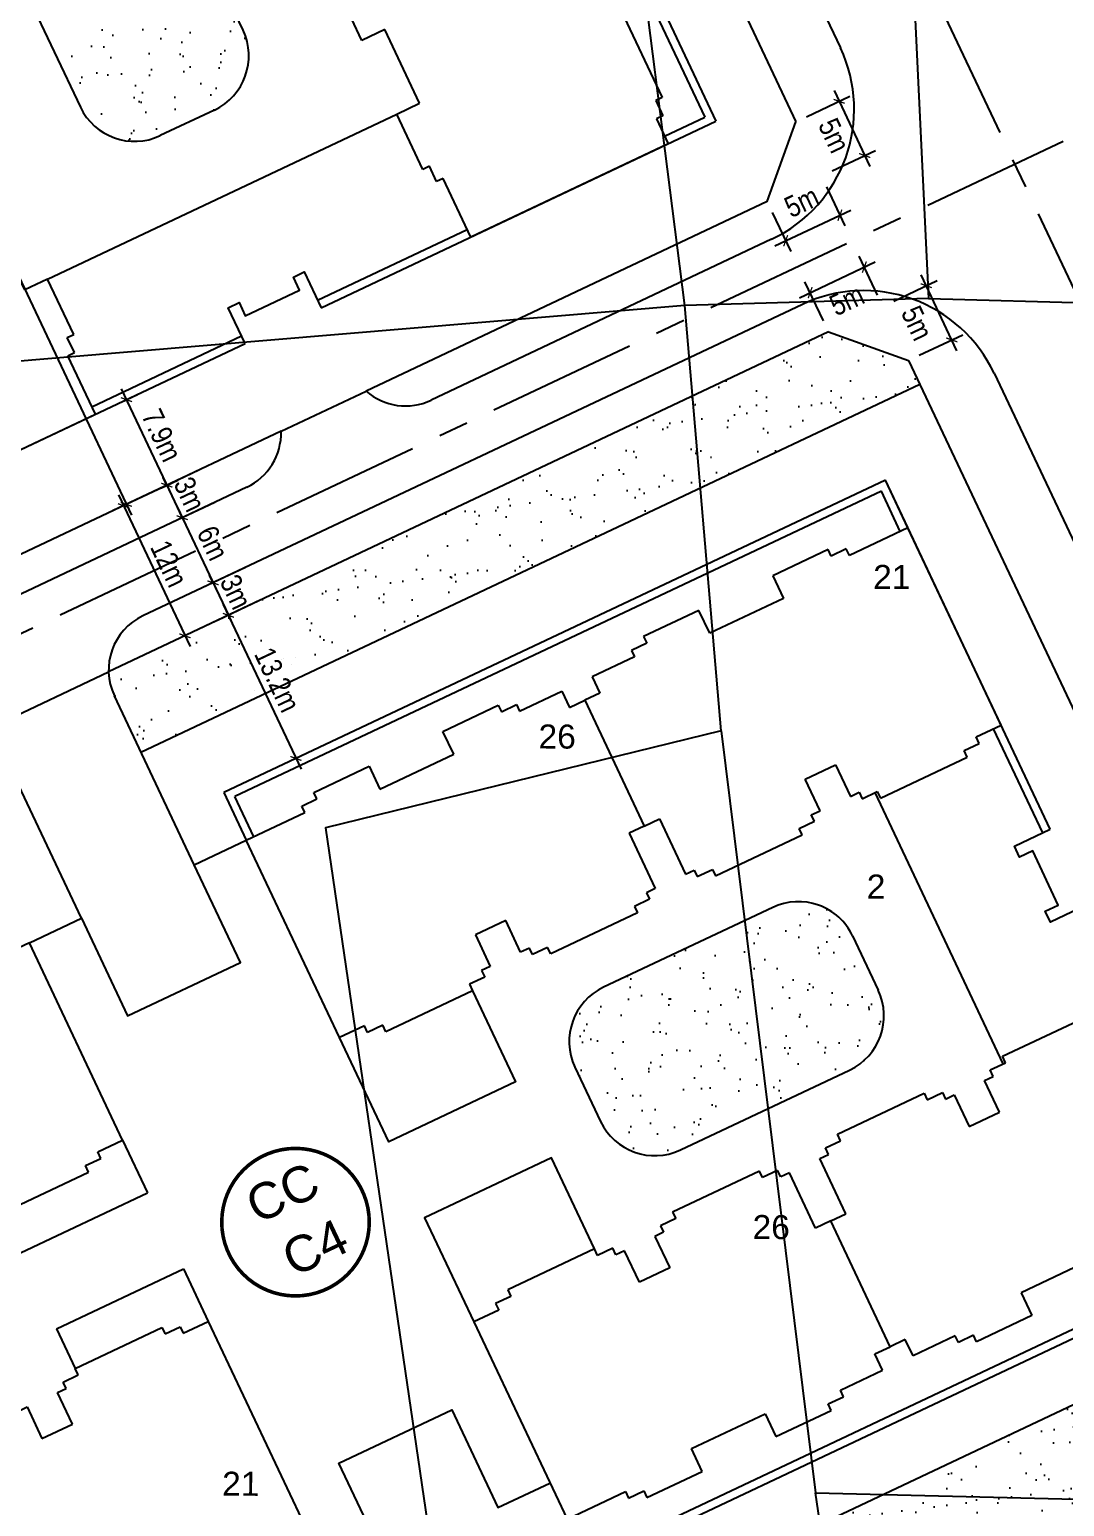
# Model space of a CAD drawing. Extents: x 597165 to 598689, y 1181586 to 1183364.
# Drawn here: x 597541.5 to 597627.7, y 1182102.6 to 1182225.7 of the extents above; entities that cross this region are included whole.
import ezdxf
from ezdxf.enums import TextEntityAlignment as Align

# ---------------------------------------------------------------- set-up
doc = ezdxf.new("R2010")
doc.units = 0
doc.header["$MEASUREMENT"] = 0
doc.linetypes.add('CENTER', pattern=[2, 1.25, -0.25, 0.25, -0.25])
doc.layers.get('0').update_dxf_attribs({"linetype": 'CONTINUOUS'})
doc.layers.get('DEFPOINTS').update_dxf_attribs({"color": 8, "linetype": 'CONTINUOUS'})
for name, color, linetype in [('DIM-T', 7, 'CONTINUOUS'), ('DTEXT', 7, 'CONTINUOUS'), ('HA-CAY-XANH-KO', 3, 'CONTINUOUS'), ('NEN-HT', 8, 'CONTINUOUS'), ('NET-04', 4, 'CONTINUOUS'), ('NET-LE-CO', 3, 'CONTINUOUS'), ('NET-LENGOAI', 4, 'CONTINUOUS'), ('NET-LETRONG', 5, 'CONTINUOUS'), ('NET-TIM', 2, 'CENTER')]:
    doc.layers.add(name, color=color, linetype=linetype)
doc.styles.add('VHEL-B', font='VHELVEB.TTF')
doc.styles.add('VHEL-C-R', font='VHELVCN.TTF')
doc.styles.add('VHEL-R', font='VHELVEN.TTF')
doc.dimstyles.new('TL1000', dxfattribs={"dimscale": 0, "dimtxt": 2, "dimasz": 0.7, "dimexe": 1, "dimexo": 1, "dimgap": 0.5, "dimtad": 1, "dimdec": 1, "dimzin": 12, "dimtxsty": 'VHEL-C-R', "dimblk1": 'ARCHTICK', "dimblk2": 'ARCHTICK', "dimsah": 1, "dimcen": -0.09, "dimdle": 1, "dimclrd": 256, "dimclre": 256, "dimclrt": 256, "dimazin": 3, "dimtfac": 0.005, "dimtdec": 1, "dimtix": 1, "dimtmove": 0, "dimatfit": 3, "dimtolj": 1, "dimtzin": 0})
pattern_1 = [(332.78251725, (0, 0), (3.43071119, 1.7597422335), [0, -3.04, 0, -3.4, 0, -3.25]), (302.78251725, (0, 0), (6.615321277, -0.789934427), [0, -1.64, 0, -2.74, 0, -1.05]), (262.78251725, (-1.0506, 2.2244), (2.670221719, -5.6268607775), [0, -1, 0, -3.6, 0, -4.7]), (252.78251725, (-1.0506, 2.2244), (4.15493615, -4.686678122), [0, -0.5, 0, -2.36, 0, -2.7])]
pattern_2 = [(37.26582263, (0, 0), (-0.11023521, 3.854130278), [0, -3.04, 0, -3.4, 0, -3.25]), (7.26582263, (0, 0), (3.562592942, 5.629778284), [0, -1.64, 0, -2.74, 0, -1.05]), (327.26582263, (-2.46, 0.01), (6.228277961, -0.014137947), [0, -1, 0, -3.6, 0, -4.7]), (317.26582263, (-2.46, 0.01), (6.019377384, 1.73076346), [0, -0.5, 0, -2.36, 0, -2.7])]

# ---------------------------------------------------------------- blocks, each defined once
blk = doc.blocks.new('A$C4397129B')
at = {"layer": 'NET-04', "linetype": 'CONTINUOUS'}
for p, q in [((2.3, 20), (2.3, 19.4)), ((3.7, 20), (2.3, 20)), ((3.7, 20.6), (3.7, 20)), ((11.7, 20.6), (3.7, 20.6)), ((11.7, 20), (11.7, 20.6)), ((13.1, 20), (11.7, 20)), ((13.1, 19.4), (13.1, 20)), ((17.5, 20), (17.5, 19.4)), ((18.9, 20), (17.5, 20)), ((18.9, 20.6), (18.9, 20)), ((26.9, 20.6), (18.9, 20.6)), ((26.9, 20), (26.9, 20.6)), ((28.3, 20), (26.9, 20)), ((28.3, 19.4), (28.3, 20)), ((0, 19.4), (0, 1.2)), ((2.3, 19.4), (0, 19.4)), ((13.9, 19.4), (13.1, 19.4)), ((13.9, 16.5), (13.9, 19.4)), ((16.7, 19.4), (16.7, 16.5)), ((17.5, 19.4), (16.7, 19.4)), ((29.1, 19.4), (28.3, 19.4)), ((29.1, 14.3), (29.1, 19.4)), ((16.7, 16.5), (13.9, 16.5)), ((30.5, 14.3), (29.1, 14.3)), ((30.5, 2.7), (30.5, 14.3)), ((29.1, 2.7), (30.5, 2.7)), ((29.1, 1.2), (29.1, 2.7)), ((11.9, 2.1), (18.7, 2.1)), ((11.9, 0), (11.9, 2.1)), ((18.7, 2.1), (18.7, 0)), ((0, 1.2), (5.4, 1.2)), ((5.4, 1.2), (5.4, 0.6)), ((5.4, 0.6), (6.8, 0.6)), ((6.8, 0.6), (6.8, 0)), ((6.8, 0), (11.9, 0)), ((18.7, 0), (23.8, 0)), ((23.8, 0.6), (25.2, 0.6)), ((23.8, 0), (23.8, 0.6)), ((25.2, 1.2), (29.1, 1.2)), ((25.2, 0.6), (25.2, 1.2))]:
    blk.add_line(p, q, dxfattribs=at)
blk = doc.blocks.new('_ARCHTICK')
at = {"color": 0, "linetype": 'BYBLOCK', "const_width": 0.15}
blk.add_lwpolyline([(-0.5, -0.5), (0.5, 0.5)], dxfattribs=at)
blk = doc.blocks.new('*D205')
at = {"linetype": 'BYBLOCK'}
for p, q in [((597555.63, 1182189), (597552.01, 1182187.29)), ((597552.91, 1182187.72), (597552.61, 1182188.35)), ((597552.91, 1182187.72), (597554.19, 1182185.01)), ((597556.91, 1182186.29), (597553.29, 1182184.58)), ((597554.19, 1182185.01), (597554.49, 1182184.38))]:
    blk.add_line(p, q, dxfattribs=at)
at = {"layer": 'DEFPOINTS', "color": 0, "linetype": 'BYBLOCK'}
for p in [(597556.53, 1182189.43), (597557.81, 1182186.72), (597554.19, 1182185.01)]:
    blk.add_point(p, dxfattribs=at)
at = {"linetype": 'BYBLOCK', "xscale": 0.7, "yscale": 0.7, "zscale": 0.7}
for p, rotation in [((597552.91, 1182187.72), 295.2825172567792), ((597554.19, 1182185.01), 115.2825172567792)]:
    blk.add_blockref('_ARCHTICK', p, dxfattribs=dict(at, rotation=rotation))
at = {"linetype": 'BYBLOCK', "insert": (597554.81, 1182186.96), "char_height": 1.75, "attachment_point": 5, "rotation": 295.2825, "style": 'VHEL-C-R'}
blk.add_mtext('\\A1;3m', dxfattribs=at)
blk = doc.blocks.new('*D204')
at = {"linetype": 'BYBLOCK'}
for p, q in [((597556.91, 1182186.29), (597553.29, 1182184.58)), ((597553.77, 1182185.91), (597557.18, 1182178.68)), ((597559.47, 1182180.86), (597555.85, 1182179.16))]:
    blk.add_line(p, q, dxfattribs=at)
at = {"layer": 'DEFPOINTS', "color": 0, "linetype": 'BYBLOCK'}
for p in [(597557.81, 1182186.72), (597560.37, 1182181.29), (597556.76, 1182179.58)]:
    blk.add_point(p, dxfattribs=at)
at = {"linetype": 'BYBLOCK', "xscale": 0.7, "yscale": 0.7, "zscale": 0.7}
for p, rotation in [((597554.19, 1182185.01), 115.2825172567792), ((597556.76, 1182179.58), 295.2825172567792)]:
    blk.add_blockref('_ARCHTICK', p, dxfattribs=dict(at, rotation=rotation))
at = {"linetype": 'BYBLOCK', "insert": (597556.74, 1182182.89), "char_height": 1.75, "attachment_point": 5, "rotation": 295.2825, "style": 'VHEL-C-R'}
blk.add_mtext('\\A1;6m', dxfattribs=at)
blk = doc.blocks.new('*D203')
at = {"linetype": 'BYBLOCK'}
for p, q in [((597559.47, 1182180.86), (597555.85, 1182179.16)), ((597556.76, 1182179.58), (597556.46, 1182180.22)), ((597556.76, 1182179.58), (597558.04, 1182176.87)), ((597560.75, 1182178.15), (597557.13, 1182176.44)), ((597558.04, 1182176.87), (597558.34, 1182176.24))]:
    blk.add_line(p, q, dxfattribs=at)
at = {"layer": 'DEFPOINTS', "color": 0, "linetype": 'BYBLOCK'}
for p in [(597560.37, 1182181.29), (597561.65, 1182178.58), (597558.04, 1182176.87)]:
    blk.add_point(p, dxfattribs=at)
at = {"linetype": 'BYBLOCK', "xscale": 0.7, "yscale": 0.7, "zscale": 0.7}
for p, rotation in [((597556.76, 1182179.58), 295.2825172567792), ((597558.04, 1182176.87), 115.2825172567792)]:
    blk.add_blockref('_ARCHTICK', p, dxfattribs=dict(at, rotation=rotation))
at = {"linetype": 'BYBLOCK', "insert": (597558.66, 1182178.82), "char_height": 1.75, "attachment_point": 5, "rotation": 295.2825, "style": 'VHEL-C-R'}
blk.add_mtext('\\A1;3m', dxfattribs=at)
blk = doc.blocks.new('*D202')
at = {"linetype": 'BYBLOCK'}
for p, q in [((597555.63, 1182189), (597548.39, 1182185.59)), ((597548.87, 1182186.92), (597554.85, 1182174.26)), ((597560.75, 1182178.15), (597553.52, 1182174.74))]:
    blk.add_line(p, q, dxfattribs=at)
at = {"layer": 'DEFPOINTS', "color": 0, "linetype": 'BYBLOCK'}
for p in [(597556.53, 1182189.43), (597561.65, 1182178.58), (597554.42, 1182175.16)]:
    blk.add_point(p, dxfattribs=at)
at = {"linetype": 'BYBLOCK', "xscale": 0.7, "yscale": 0.7, "zscale": 0.7}
for p, rotation in [((597549.3, 1182186.01), 115.282517255047), ((597554.42, 1182175.16), 295.282517255047)]:
    blk.add_blockref('_ARCHTICK', p, dxfattribs=dict(at, rotation=rotation))
at = {"linetype": 'BYBLOCK', "insert": (597553.1, 1182181.18), "char_height": 1.75, "attachment_point": 5, "rotation": 295.2825, "style": 'VHEL-C-R'}
blk.add_mtext('\\A1;12m', dxfattribs=at)
blk = doc.blocks.new('*D130')
at = {"linetype": 'BYBLOCK'}
for p, q in [((597607.9, 1182212.59), (597609.44, 1182209.33)), ((597603.38, 1182210.45), (597604.92, 1182207.19)), ((597603.59, 1182207.67), (597609.92, 1182210.66))]:
    blk.add_line(p, q, dxfattribs=at)
at = {"layer": 'DEFPOINTS', "color": 0, "linetype": 'BYBLOCK'}
for p in [(597607.48, 1182213.49), (597602.96, 1182211.36), (597609.02, 1182210.23)]:
    blk.add_point(p, dxfattribs=at)
at = {"linetype": 'BYBLOCK', "xscale": 0.7, "yscale": 0.7, "zscale": 0.7}
for p, rotation in [((597609.02, 1182210.23), 25.28251725275693), ((597604.5, 1182208.1), 205.282517252757)]:
    blk.add_blockref('_ARCHTICK', p, dxfattribs=dict(at, rotation=rotation))
at = {"linetype": 'BYBLOCK', "insert": (597605.84, 1182211.34), "char_height": 1.75, "attachment_point": 5, "rotation": 25.2825, "style": 'VHEL-C-R'}
blk.add_mtext('\\A1;5m', dxfattribs=at)
blk = doc.blocks.new('*D129')
at = {"linetype": 'BYBLOCK'}
for p, q in [((597608.53, 1182220.63), (597611.52, 1182214.3)), ((597606.25, 1182218.44), (597609.86, 1182220.15)), ((597608.38, 1182213.92), (597612, 1182215.63))]:
    blk.add_line(p, q, dxfattribs=at)
at = {"layer": 'DEFPOINTS', "color": 0, "linetype": 'BYBLOCK'}
for p in [(597605.34, 1182218.01), (597611.09, 1182215.2), (597607.48, 1182213.49)]:
    blk.add_point(p, dxfattribs=at)
at = {"linetype": 'BYBLOCK', "xscale": 0.7, "yscale": 0.7, "zscale": 0.7}
for p, rotation in [((597608.96, 1182219.72), 115.2825172599943), ((597611.09, 1182215.2), 295.2825172599943)]:
    blk.add_blockref('_ARCHTICK', p, dxfattribs=dict(at, rotation=rotation))
at = {"linetype": 'BYBLOCK', "insert": (597608.54, 1182216.87), "char_height": 1.75, "attachment_point": 5, "rotation": 295.2825, "style": 'VHEL-C-R'}
blk.add_mtext('\\A1;5m', dxfattribs=at)
blk = doc.blocks.new('*D128')
at = {"linetype": 'BYBLOCK'}
for p, q in [((597612.17, 1182203.55), (597610.63, 1182206.81)), ((597605.64, 1182203.34), (597611.97, 1182206.33)), ((597607.65, 1182201.41), (597606.11, 1182204.67))]:
    blk.add_line(p, q, dxfattribs=at)
at = {"layer": 'DEFPOINTS', "color": 0, "linetype": 'BYBLOCK'}
for p in [(597611.06, 1182205.9), (597612.6, 1182202.64), (597608.08, 1182200.51)]:
    blk.add_point(p, dxfattribs=at)
at = {"linetype": 'BYBLOCK', "xscale": 0.7, "yscale": 0.7, "zscale": 0.7}
for p, rotation in [((597611.06, 1182205.9), 25.28251725872136), ((597606.54, 1182203.77), 205.2825172587214)]:
    blk.add_blockref('_ARCHTICK', p, dxfattribs=dict(at, rotation=rotation))
at = {"linetype": 'BYBLOCK', "insert": (597609.6, 1182203.15), "char_height": 1.75, "attachment_point": 5, "rotation": 25.2825, "style": 'VHEL-C-R'}
blk.add_mtext('\\A1;5m', dxfattribs=at)
blk = doc.blocks.new('*D127')
at = {"linetype": 'BYBLOCK'}
for p, q in [((597613.51, 1182203.07), (597617.12, 1182204.78)), ((597618.78, 1182198.93), (597615.79, 1182205.26)), ((597615.64, 1182198.55), (597619.26, 1182200.26))]:
    blk.add_line(p, q, dxfattribs=at)
at = {"layer": 'DEFPOINTS', "color": 0, "linetype": 'BYBLOCK'}
for p in [(597616.22, 1182204.35), (597612.6, 1182202.64), (597614.74, 1182198.12)]:
    blk.add_point(p, dxfattribs=at)
at = {"linetype": 'BYBLOCK', "xscale": 0.7, "yscale": 0.7, "zscale": 0.7}
for p, rotation in [((597616.22, 1182204.35), 115.2825172516175), ((597618.35, 1182199.83), 295.2825172516174)]:
    blk.add_blockref('_ARCHTICK', p, dxfattribs=dict(at, rotation=rotation))
at = {"linetype": 'BYBLOCK', "insert": (597615.45, 1182201.23), "char_height": 1.75, "attachment_point": 5, "rotation": 295.2825, "style": 'VHEL-C-R'}
blk.add_mtext('\\A1;5m', dxfattribs=at)
blk = doc.blocks.new('*D39')
at = {"linetype": 'BYBLOCK'}
for p, q in [((597553.34, 1182186.82), (597549.12, 1182195.76)), ((597549.09, 1182194.64), (597550.45, 1182195.28)), ((597552.46, 1182187.51), (597553.82, 1182188.15))]:
    blk.add_line(p, q, dxfattribs=at)
at = {"layer": 'DEFPOINTS', "color": 0, "linetype": 'BYBLOCK'}
for p in [(597549.54, 1182194.85), (597548.19, 1182194.21), (597551.56, 1182187.08)]:
    blk.add_point(p, dxfattribs=at)
at = {"linetype": 'BYBLOCK', "xscale": 0.7, "yscale": 0.7, "zscale": 0.7}
for p, rotation in [((597549.54, 1182194.85), 115.2825172547038), ((597552.91, 1182187.72), 295.2825172547038)]:
    blk.add_blockref('_ARCHTICK', p, dxfattribs=dict(at, rotation=rotation))
at = {"linetype": 'BYBLOCK', "insert": (597552.49, 1182191.88), "char_height": 1.75, "attachment_point": 5, "rotation": 295.2825, "style": 'VHEL-C-R'}
blk.add_mtext('\\A1;7.9m', dxfattribs=at)
blk = doc.blocks.new('*D37')
at = {"linetype": 'BYBLOCK'}
blk.add_line((597557.61, 1182177.78), (597564.1, 1182164.04), dxfattribs=at)
at = {"layer": 'DEFPOINTS', "color": 0, "linetype": 'BYBLOCK'}
for p in [(597558.04, 1182176.87), (597563.67, 1182164.94), (597563.67, 1182164.94)]:
    blk.add_point(p, dxfattribs=at)
at = {"linetype": 'BYBLOCK', "xscale": 0.7, "yscale": 0.7, "zscale": 0.7}
for p, rotation in [((597558.04, 1182176.87), 115.2825172503094), ((597563.67, 1182164.94), 295.2825172503094)]:
    blk.add_blockref('_ARCHTICK', p, dxfattribs=dict(at, rotation=rotation))
at = {"linetype": 'BYBLOCK', "insert": (597562.12, 1182171.5), "char_height": 1.75, "attachment_point": 5, "rotation": 295.2825, "style": 'VHEL-C-R'}
blk.add_mtext('\\A1;13.2m', dxfattribs=at)
blk = doc.blocks.new('*D15')
at = {"linetype": 'BYBLOCK'}
for p, q in [((597493.48, 1182311.8), (597489.87, 1182310.09)), ((597490.34, 1182311.42), (597549.95, 1182185.22)), ((597552.24, 1182187.4), (597548.62, 1182185.69))]:
    blk.add_line(p, q, dxfattribs=at)
at = {"layer": 'DEFPOINTS', "color": 0, "linetype": 'BYBLOCK'}
for p in [(597494.39, 1182312.22), (597553.14, 1182187.83), (597549.53, 1182186.12)]:
    blk.add_point(p, dxfattribs=at)
at = {"linetype": 'BYBLOCK', "xscale": 0.7, "yscale": 0.7, "zscale": 0.7}
for p, rotation in [((597490.77, 1182310.52), 115.2825172548852), ((597549.53, 1182186.12), 295.2825172548852)]:
    blk.add_blockref('_ARCHTICK', p, dxfattribs=dict(at, rotation=rotation))
at = {"linetype": 'BYBLOCK', "insert": (597517.77, 1182247.7), "char_height": 2, "attachment_point": 5, "rotation": 295.2825, "style": 'VHEL-C-R'}
blk.add_mtext('\\A1;137.6m', dxfattribs=at)

msp = doc.modelspace()

# ---------------------------------------------------------------- hatches: boundary and pattern name
at = {"layer": 'HA-CAY-XANH-KO'}
h = msp.add_hatch(dxfattribs=at)
h.set_pattern_fill('AR-SAND', color=256, scale=2, angle=359.765823, style=0)
h.set_pattern_definition(pattern_2)
h.paths.add_polyline_path([(597615.6743, 1182196.1373), (597614.737, 1182198.1217), (597608.0806, 1182200.5074), (597548.0566, 1182172.1566, 0.10324372), (597548.5333, 1182170.1699), (597550.7518, 1182165.4728)])
h = msp.add_hatch(dxfattribs=at)
h.set_pattern_fill('AR-SAND', color=256, scale=2, angle=359.765823, style=0)
h.set_pattern_definition(pattern_2)
h.paths.add_polyline_path([(597574.6562, 1182079.2724), (597569.0032, 1182091.2409), (597566.3406, 1182092.1951), (597512.0878, 1182066.5702), (597511.1336, 1182063.9076), (597513.6156, 1182058.6527)])
h.paths.add_polyline_path([(597638.9698, 1182100.9977), (597653.0986, 1182105.3162), (597654.1407, 1182107.6723), (597649.0099, 1182118.5352), (597646.3473, 1182119.4895), (597592.0945, 1182093.8645), (597591.1403, 1182091.202), (597593.7314, 1182085.716)])
at = {"layer": 'NET-LE-CO'}
h = msp.add_hatch(dxfattribs=at)
h.set_pattern_fill('AR-SAND', color=256, scale=2, angle=295.282517, style=0)
h.set_pattern_definition(pattern_1)
h.paths.add_polyline_path([(597536.2883, 1182274.3), (597527.4904, 1182292.9268, 0.41421356), (597520.8339, 1182295.3125), (597516.3128, 1182293.1771, 0.41421356), (597513.9272, 1182286.5206), (597522.7251, 1182267.8938)])
h.paths.add_polyline_path([(597549.2715, 1182246.812), (597537.4841, 1182271.7682), (597523.9209, 1182265.362), (597535.7084, 1182240.4057)])
h.paths.add_polyline_path([(597552.3585, 1182216.8615), (597556.8796, 1182218.9969, 0.41421356), (597559.2653, 1182225.6534), (597550.4674, 1182244.2802), (597536.9042, 1182237.8739), (597545.7021, 1182219.2471, 0.41421356)])
h = msp.add_hatch(dxfattribs=at)
h.set_pattern_fill('AR-SAND', color=256, scale=2, angle=295.282517, style=0)
h.set_pattern_definition(pattern_1)
edge = h.paths.add_edge_path()
edge.add_arc((597591.4563, 1182141.3427), 5, 115.282517, 205.282517)
edge.add_line((597586.9353, 1182139.2073), (597589.0707, 1182134.6862))
edge.add_arc((597593.5917, 1182136.8216), 5, 205.282517, 295.282517)
edge.add_line((597595.7272, 1182132.3006), (597609.8329, 1182138.9631))
edge.add_arc((597607.6975, 1182143.4841), 5, 295.282517, 385.282517)
edge.add_line((597612.2185, 1182145.6195), (597610.0831, 1182150.1406))
edge.add_arc((597605.5621, 1182148.0052), 5, 25.282517, 115.282517)
edge.add_line((597603.4266, 1182152.5263), (597589.3209, 1182145.8638))

# ---------------------------------------------------------------- linework, layer by layer
at = {"layer": 'DTEXT', "const_width": 0.3}
msp.add_lwpolyline([(597557.4855, 1182126.3061, 1), (597569.7854, 1182126.2558, 1)], format="xyb", close=True, dxfattribs=at)
at = {"layer": 'HA-CAY-XANH-KO'}
msp.add_line((597646.3473, 1182119.4895), (597592.0945, 1182093.8645), dxfattribs=at)
at = {"layer": 'NEN-HT', "linetype": 'CONTINUOUS'}
for p, q in [((597596.1, 1182202.71), (597592.52, 1182230.74)), ((597616.4, 1182203.28), (597596.1, 1182202.71)), ((597616.4, 1182203.28), (597633.3, 1182202.83)), ((597596.1, 1182202.71), (597524.4, 1182196.68)), ((597599.12, 1182167.25), (597596.1, 1182202.71)), ((597599.12, 1182167.25), (597607, 1182103.73)), ((597611.68, 1182070.59), (597607, 1182103.73))]:
    msp.add_line(p, q, dxfattribs=at)
for points in [[(597592.52, 1182230.74), (597615.13, 1182230.05), (597616.4, 1182203.28)], [(597599.12, 1182167.25), (597566.14, 1182159.15), (597580.64, 1182060.24)], [(597607, 1182103.73), (597649.19, 1182102.69), (597656.62, 1182103.92)]]:
    msp.add_lwpolyline(points, dxfattribs=at)
at = {"layer": 'NET-04', "color": 2}
for p, q in [((597546.665, 1182328.1941), (597598.6836, 1182218.061)), ((597542.9654, 1182204.9045), (597572.0811, 1182218.6566)), ((597565.7703, 1182202.5152), (597598.6836, 1182218.061)), ((597526.5274, 1182183.9798), (597559.4408, 1182199.5256)), ((597612.8115, 1182188.1496), (597557.6545, 1182162.0976)), ((597626.5648, 1182159.0312), (597612.8115, 1182188.1496)), ((597614.6907, 1182184.171), (597612.8115, 1182188.1496)), ((597557.6545, 1182162.0976), (597559.5337, 1182158.119)), ((597622.6393, 1182139.4789), (597611.9597, 1182162.0895)), ((597549.2223, 1182133.1207), (597551.2972, 1182128.7279)), ((597540.7179, 1182123.731), (597551.2972, 1182128.7279)), ((597643.3077, 1182123.5834), (597588.1507, 1182097.5314)), ((597543.7075, 1182117.4015), (597554.2867, 1182122.3984)), ((597554.2867, 1182122.3984), (597556.3616, 1182118.0056)), ((597543.7075, 1182117.4015), (597545.2698, 1182114.0938))]:
    msp.add_line(p, q, dxfattribs=at)
at = {"layer": 'NET-04'}
for p, q in [((597546.331, 1182327.2622), (597597.7517, 1182218.395)), ((597594.4061, 1182216.8148), (597597.7517, 1182218.395)), ((597565.4713, 1182203.1482), (597577.9494, 1182209.0419)), ((597546.6637, 1182194.2648), (597559.1418, 1182200.1586)), ((597612.4775, 1182187.2177), (597558.5864, 1182161.7636)), ((597614.0577, 1182183.8721), (597612.4775, 1182187.2177)), ((597625.9319, 1182158.7323), (597621.8306, 1182167.4154)), ((597560.1666, 1182158.418), (597558.5864, 1182161.7636)), ((597642.3758, 1182123.9174), (597588.4847, 1182098.4634))]:
    msp.add_line(p, q, dxfattribs=at)
at = {"layer": 'NET-04', "color": 2}
for points in [[(597559.4407, 1182199.5257), (597558.0314, 1182202.5096), (597558.9356, 1182202.9367), (597559.4481, 1182201.8517), (597563.9691, 1182203.9871), (597563.4566, 1182205.0721), (597564.3608, 1182205.4992), (597565.7702, 1182202.5153)], [(597629.5544, 1182152.7018), (597626.5705, 1182151.2924), (597626.1434, 1182152.1966), (597627.2285, 1182152.7091), (597625.0931, 1182157.2302), (597624.008, 1182156.7177), (597623.5809, 1182157.6219), (597626.5648, 1182159.0312)], [(597541.4494, 1182149.5774), (597545.7897, 1182151.6274), (597549.6334, 1182143.4895), (597559.0372, 1182147.9311), (597555.1935, 1182156.069), (597559.5337, 1182158.119)], [(597578.3984, 1182145.5742), (597581.9871, 1182137.9761), (597571.4078, 1182132.9792), (597567.3066, 1182141.6623)], [(597588.5654, 1182124.0486), (597584.9767, 1182131.6466), (597574.3974, 1182126.6498), (597578.4986, 1182117.9667)], [(597566.9417, 1182096.0794), (597571.0989, 1182098.043), (597567.2552, 1182106.1809), (597576.659, 1182110.6225), (597580.5027, 1182102.4846), (597584.8429, 1182104.5346)]]:
    msp.add_lwpolyline(points, dxfattribs=at)
at = {"layer": 'NET-LE-CO'}
for p, q in [((597559.2653, 1182225.6534), (597550.4674, 1182244.2802)), ((597536.9042, 1182237.8739), (597545.7021, 1182219.2471)), ((597556.8796, 1182218.9969), (597552.3585, 1182216.8615)), ((597550.7518, 1182165.4728), (597615.6743, 1182196.1373)), ((597603.4266, 1182152.5263), (597589.3209, 1182145.8638)), ((597610.0831, 1182150.1406), (597612.2185, 1182145.6195)), ((597586.9353, 1182139.2073), (597589.0707, 1182134.6862)), ((597595.7272, 1182132.3006), (597609.8329, 1182138.9631))]:
    msp.add_line(p, q, dxfattribs=at)
for centre, start, end in [((597554.7442, 1182223.518), 295.282517, 25.282517), ((597550.2231, 1182221.3826), 205.282517, 295.282517), ((597605.5621, 1182148.0052), 25.282517, 115.282517), ((597591.4563, 1182141.3427), 115.282517, 205.282517), ((597607.6975, 1182143.4841), 295.282517, 25.282517), ((597593.5917, 1182136.8216), 205.282517, 295.282517)]:
    msp.add_arc(centre, 5, start, end, dxfattribs=at)
at = {"layer": 'NET-LENGOAI', "ltscale": 20}
for p, q in [((597557.9916, 1182332.3114), (597609.0582, 1182224.1937)), ((597603.3326, 1182208.2182), (597574.9403, 1182194.8078)), ((597605.8951, 1182202.7929), (597550.919, 1182176.8263)), ((597621.8706, 1182197.0674), (597635.28, 1182168.6773)), ((597559.5687, 1182187.5474), (597524.8469, 1182171.1475)), ((597555.1935, 1182156.069), (597548.5333, 1182170.1699)), ((597545.7897, 1182151.6274), (597539.1295, 1182165.7282))]:
    msp.add_line(p, q, dxfattribs=at)
at = {"layer": 'NET-LENGOAI', "color": 1}
for p, q in [((597562.4311, 1182192.2172), (597569.5155, 1182195.5633)), ((597537.8979, 1182167.3584), (597548.0566, 1182172.1566))]:
    msp.add_line(p, q, dxfattribs=at)
at = {"layer": 'NET-LENGOAI', "ltscale": 20}
for centre, radius, start, end in [((597598.2076, 1182219.0688), 12, 295.282517, 25.282517), ((597611.0201, 1182191.9424), 12, 25.282511, 115.282517), ((597572.8049, 1182199.3289), 5, 228.860696, 295.282517), ((597557.4333, 1182192.0685), 5, 295.282517, 1.704339), ((597553.0544, 1182172.3053), 5, 115.282517, 205.282517)]:
    msp.add_arc(centre, radius, start, end, dxfattribs=at)
at = {"layer": 'NET-LETRONG'}
for p, q in [((597550.8579, 1182333.3658), (597605.3412, 1182218.0144)), ((597602.9556, 1182211.3579), (597605.3412, 1182218.0144)), ((597602.9556, 1182211.3579), (597569.5155, 1182195.5633)), ((597608.0806, 1182200.5074), (597548.0566, 1182172.1566)), ((597608.0806, 1182200.5074), (597614.737, 1182198.1217)), ((597614.737, 1182198.1217), (597631.9901, 1182161.5937)), ((597562.4311, 1182192.2172), (597523.5657, 1182173.8601))]:
    msp.add_line(p, q, dxfattribs=at)
at = {"layer": 'NET-TIM', "ltscale": 10}
for p, q in [((597420.5607, 1182644.3497), (597701.2928, 1182049.9871)), ((598097.8379, 1182438.4674), (597391.9847, 1182105.0756))]:
    msp.add_line(p, q, dxfattribs=at)

# ---------------------------------------------------------------- block references
at = {"layer": 'NET-04', "xscale": -1}
for p, rotation in [((597577.1633, 1182207.8964), 295.2825172611338), ((597559.0212, 1182159.2041), 205.2825172476471), ((597641.941, 1182126.4769), 25.28252214399916), ((597564.647, 1182100.4638), 25.28252214399916)]:
    msp.add_blockref('A$C4397129B', p, dxfattribs=dict(at, rotation=rotation))
at = {"layer": 'NET-04'}
for p, rotation in [((597548.0477, 1182194.1444), 115.2825172611338), ((597614.1782, 1182185.2561), 205.2825221439992), ((597540.9369, 1182150.6624), 205.2825221439992), ((597586.784, 1182100.4249), 25.28251724764712)]:
    msp.add_blockref('A$C4397129B', p, dxfattribs=dict(at, rotation=rotation))

# ---------------------------------------------------------------- texts
at = {"layer": 'DTEXT', "style": 'VHEL-B'}
for s, p in [('21', (597613.3458, 1182179.0687)), ('26', (597585.4459, 1182165.7646)), ('2', (597612.033, 1182153.2597)), ('26', (597603.2913, 1182124.8721)), ('21', (597559.0687, 1182103.4713))]:
    msp.add_text(s, height=2, rotation=359.765823, dxfattribs=at).set_placement(p, align=Align.CENTER)
at = {"layer": 'DTEXT', "style": 'VHEL-R'}
for s, p in [('CC', (597560.4533, 1182126.0854)), ('C4', (597563.4768, 1182121.6781))]:
    msp.add_text(s, height=3, rotation=25.282517, dxfattribs=at).set_placement(p)

# ---------------------------------------------------------------- dimensions: what is measured, and where the dimension line sits
at = {"layer": 'DIM-T'}
for base, p1, p2, angle, override, picture, middle in [((597549.5254, 1182186.1215), (597494.3881, 1182312.2234), (597553.1422, 1182187.8299), 295.282517, {"dimscale": 1, "dimpost": 'm'}, '*D15', (597517.7667, 1182247.6988)), ((597611.0935, 1182215.2017), (597605.3412, 1182218.0144), (597607.4766, 1182213.4933), 295.282517, {"dimscale": 1, "dimtxt": 1.75, "dimpost": 'm'}, '*D129', (597608.5371, 1182216.8744)), ((597609.0164, 1182210.2333), (597602.9556, 1182211.3579), (597607.4766, 1182213.4933), 25.282517, {"dimscale": 1, "dimtxt": 1.75, "dimpost": 'm'}, '*D130', (597605.8431, 1182211.3382)), ((597611.0618, 1182205.9028), (597608.0806, 1182200.5074), (597612.6016, 1182202.6428), 25.282517, {"dimscale": 1, "dimtxt": 1.75, "dimpost": 'm'}, '*D128', (597609.5983, 1182203.1477)), ((597616.2185, 1182204.3511), (597614.737, 1182198.1217), (597612.6016, 1182202.6428), 115.282517, {"dimscale": 1, "dimtxt": 1.75, "dimpost": 'm'}, '*D127', (597615.45, 1182201.2309))]:
    dim = msp.add_linear_dim(base=base, p1=p1, p2=p2, angle=angle, dimstyle='TL1000', override=override, dxfattribs=at)
    dim.commit()
    dim.dimension.update_dxf_attribs({"geometry": picture, "text_midpoint": middle, "dimtype": 161})
for p1, p2, distance, picture, middle in [((597551.5564, 1182187.0808), (597548.1886, 1182194.211), -1.5, '*D39', (597552.489, 1182191.8817)), ((597556.5295, 1182189.4298), (597561.6545, 1182178.5792), -8, '*D202', (597553.1016, 1182181.1751)), ((597556.5295, 1182189.4298), (597557.8108, 1182186.7171), -4, '*D205', (597554.8135, 1182186.9603)), ((597558.0377, 1182176.8709), (597563.6728, 1182164.9402), 0, '*D37', (597562.1154, 1182171.5007))]:
    dim = msp.add_aligned_dim(p1=p1, p2=p2, distance=distance, dimstyle='TL1000', override={"dimscale": 1, "dimtxt": 1.75, "dimdsep": 46, "dimpost": 'm'}, dxfattribs=at)
    dim.commit()
    dim.dimension.update_dxf_attribs({"geometry": picture, "text_midpoint": middle})
for base, p1, p2, picture, middle in [((597556.7564, 1182179.5835), (597557.8108, 1182186.7171), (597560.3733, 1182181.2918), '*D204', (597556.7353, 1182182.8914)), ((597558.0377, 1182176.8709), (597560.3733, 1182181.2918), (597561.6545, 1182178.5792), '*D203', (597558.6572, 1182178.8224))]:
    dim = msp.add_linear_dim(base=base, p1=p1, p2=p2, angle=115.282517, dimstyle='TL1000', override={"dimscale": 1, "dimtxt": 1.75, "dimdsep": 46, "dimpost": 'm'}, dxfattribs=at)
    dim.commit()
    dim.dimension.update_dxf_attribs({"geometry": picture, "text_midpoint": middle})

doc.saveas('drawing.dxf')
